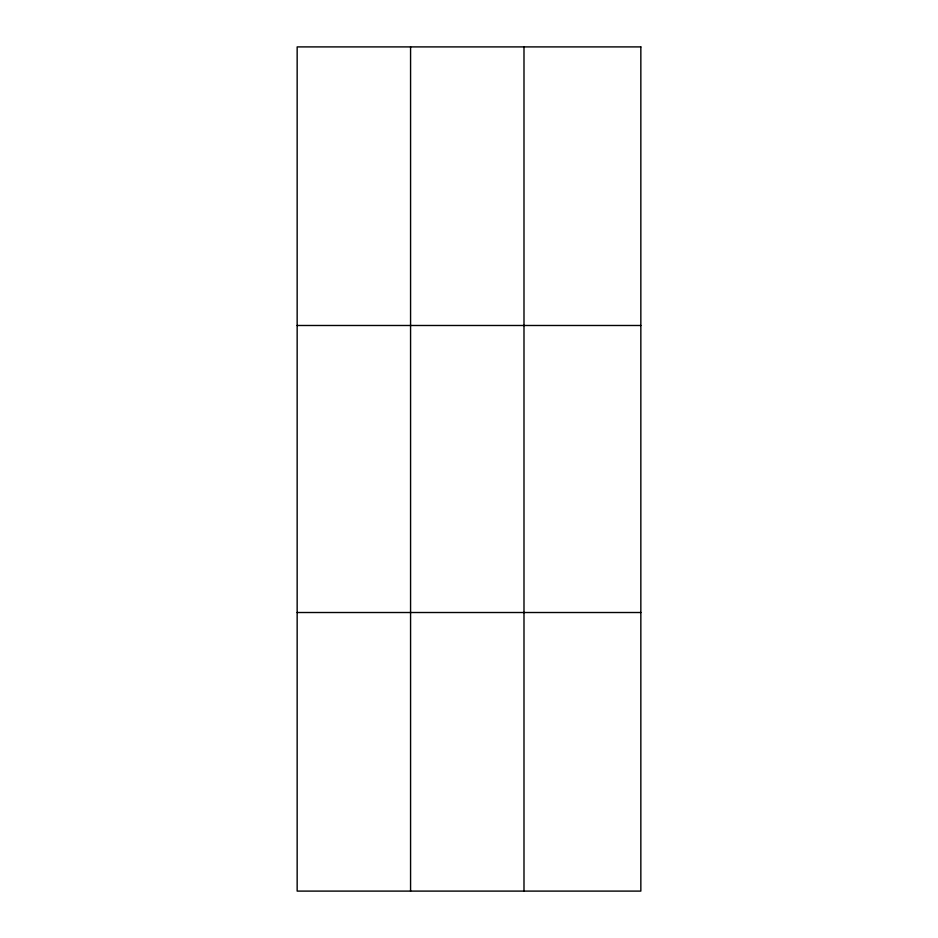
<?xml version="1.0" encoding="UTF-8"?>
<svg xmlns="http://www.w3.org/2000/svg" width="938" height="938" viewBox="0 0 938 938"><rect width="100%" height="100%" fill="white"/><g stroke="black" fill="none" stroke-linecap="round" stroke-linejoin="round"><path stroke-width="1.41" d="M410.574 46.9L410.574 891.1M523.99 46.9L523.99 891.1M297.158 325.486L640.842 325.486M297.158 612.514L640.842 612.514M640.842 46.9L640.842 891.1L297.158 891.1L297.158 46.9L640.842 46.9"/></g></svg>
